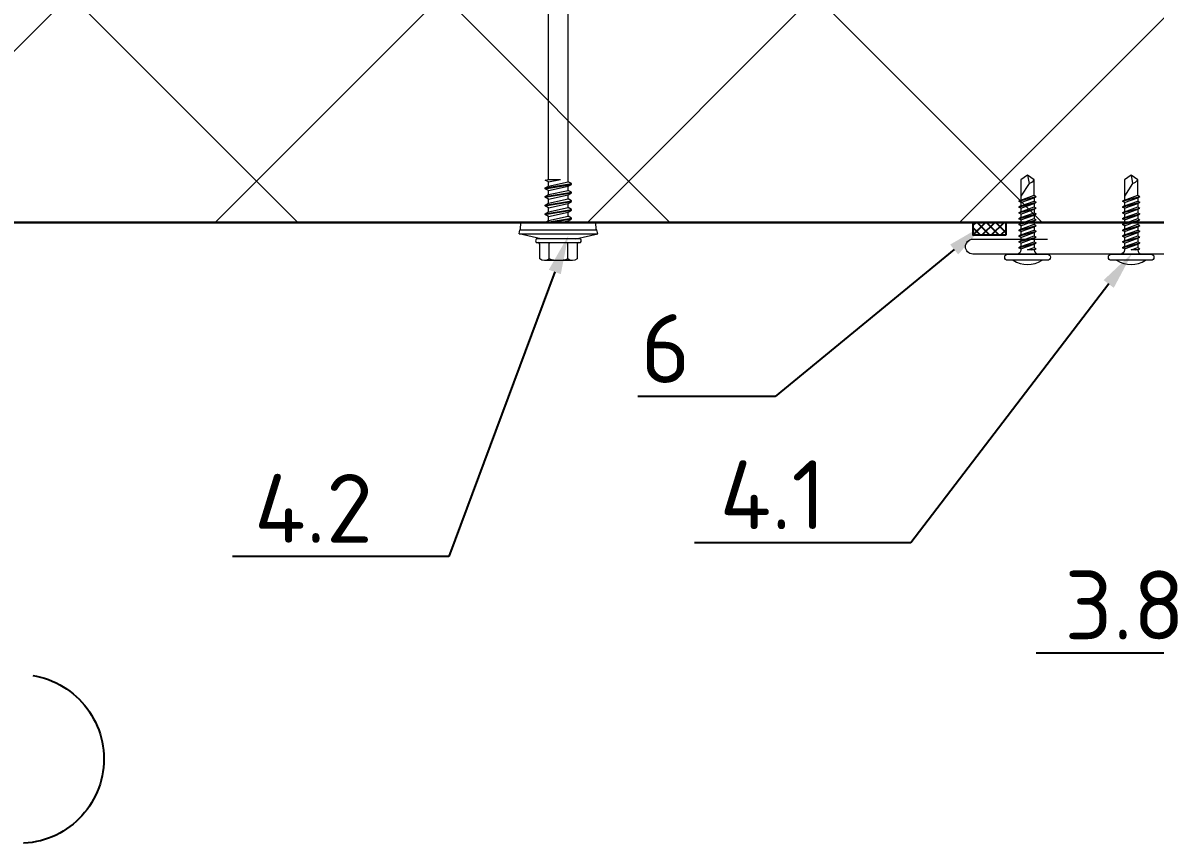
# Model space of a CAD drawing. Header units: millimetres. Extents: x -3689 to 2883575, y -702957 to -604547.
# Drawn here: x 2870290.6 to 2870570.8, y -662621.2 to -662418.4 of the extents above; entities that cross this region are included whole.
import ezdxf
from ezdxf import colors
from ezdxf.entities.mleader import LeaderData, LeaderLine
from ezdxf.math import Vec2, Vec3

# ---------------------------------------------------------------- set-up
doc = ezdxf.new("R2010")
doc.units = ezdxf.units.MM
doc.linetypes.add('CENTER', pattern=[50.800000000000004, 31.75, -6.35, 6.35, -6.35])
for name, color, linetype, lineweight in [('-Крепеж-', 7, 'Continuous', 20), ('Размеры', 82, 'Continuous', 9), ('Сэндвич-панель', 30, 'Continuous', 13), ('Уплотнительная лента', 6, 'Continuous', 25)]:
    doc.layers.add(name, color=color, linetype=linetype, lineweight=lineweight)
doc.layers.add('A-FLOR-IDEN', color=14, linetype='Continuous')
doc.layers.add('S-GRID', color=133, linetype='CENTER')
doc.styles.add('ЕСКД', font='isocpeur.ttf')

# ---------------------------------------------------------------- blocks, each defined once
blk = doc.blocks.new('*U703')
at = {"layer": 'Сэндвич-панель', "ltscale": 5, "true_color": 0x2776bb}
h = blk.add_hatch(dxfattribs=at)
h.set_pattern_fill('ANSI37', color=152, scale=20)
h.set_pattern_definition([(45, (575.6751378866816, 80), (-44.90128060534577, 44.90128060534577), []), (135, (575.6751378866816, 80), (-44.90128060534577, -44.90128060534576), [])])
h.paths.add_polyline_path([(0, 0), (6.123233995736766e-15, 100), (675.6751378866816, 100), (675.6751378866816, 0)])
at = {"layer": 'Сэндвич-панель', "color": 152, "lineweight": 30, "ltscale": 5, "true_color": 0x2776bb}
blk.add_lwpolyline([(0, 0), (6.123233995736766e-15, 100), (675.6751378866816, 100), (675.6751378866816, 0)], close=True, dxfattribs=at)
blk = doc.blocks.new('Уплотнитель 3х8')
at = {"ltscale": 5}
h = blk.add_hatch(dxfattribs=at)
h.set_pattern_fill('ANSI37', color=256, scale=0.5)
h.set_pattern_definition([(45, (0, 0), (-1.122532015133644, 1.122532015133644), []), (135, (0, 0), (-1.122532015133644, -1.122532015133644), [])])
h.paths.add_polyline_path([(-3, 4), (0, 4), (0, -4), (-3, -4)])
blk.add_lwpolyline([(-3, 4), (0, 4), (0, -4), (-3, -4)], close=True, dxfattribs=at)
blk = doc.blocks.new('*U641')
at = {"color": 0, "linetype": 'ByBlock', "lineweight": -2}
for p, q in [((-1.599999999973079, -1.000000000007276), (-2.099999999973079, -1.288675134612276)), ((-1.059018956748332, -0.9999999999963618), (-2.099999999976717, -1.288675134605)), ((-1.599999999973079, -1.577350269199087), (-2.099999999973079, -1.288675134605)), ((2.100000000016734, -1.523970384954737), (-2.099999999976717, -2.688675134599179)), ((-1.599999999973079, -2.400000000001455), (-2.099999999973079, -2.688675134606455)), ((-1.599999999973079, -2.977350269193266), (-2.099999999973079, -2.688675134599179)), ((-0.013743172206887, -1), (-1.599999999973079, -1.577350269199087)), ((-1.599999999954889, -0.9999999999963617), (-0.01374317219597306, -0.999999999996362)), ((1.60000000002401, -1.235295250346099), (-1.599999999973079, -2.399999999997817)), ((1.600000000027648, -1.812645519545186), (-1.599999999973079, -2.977350269193266)), ((1.60000000002401, -2.635295250340278), (-1.59999999997308, -3.799999999991996)), ((1.60000000002401, -1.235295250353375), (2.10000000002401, -1.523970384958375)), ((1.60000000002401, -1.812645519545186), (2.10000000002401, -1.523970384951099)), ((1.60000000002401, -2.635295250347554), (2.10000000002401, -2.923970384952554)), ((2.100000000016734, -2.923970384948916), (-2.099999999976718, -4.088675134593359)), ((-1.59999999997308, -3.799999999995634), (-2.09999999997308, -4.088675134600635)), ((-1.59999999997308, -4.377350269187446), (-2.09999999997308, -4.088675134593359)), ((2.100000000016734, -4.323970384950371), (-2.099999999976718, -5.488675134594814)), ((-1.59999999997308, -5.19999999999709), (-2.09999999997308, -5.48867513460209)), ((1.600000000027648, -3.212645519539365), (-1.59999999997308, -4.377350269187446)), ((1.60000000002401, -4.035295250341733), (-1.59999999997308, -5.199999999993452)), ((1.600000000027648, -4.61264551954082), (-1.59999999997308, -5.777350269188901)), ((1.599999999994906, -5.43529525035774), (-1.600000000002184, -6.600000000009459)), ((1.60000000002401, -3.212645519539365), (2.10000000002401, -2.923970384945279)), ((1.60000000002401, -4.035295250349009), (2.10000000002401, -4.323970384954009)), ((1.60000000002401, -4.61264551954082), (2.10000000002401, -4.323970384946733)), ((1.599999999994906, -5.435295250365016), (2.099999999994906, -5.723970384970016)), ((-1.59999999997308, -5.777350269188901), (-2.09999999997308, -5.488675134594814)), ((2.09999999998763, -5.723970384966378), (-2.100000000005822, -6.888675134610821)), ((-1.600000000002184, -6.600000000013097), (-2.100000000002184, -6.888675134618097)), ((-1.600000000002184, -7.177350269204908), (-2.100000000002184, -6.888675134610821)), ((2.09999999998763, -7.123970384967834), (-2.100000000005822, -8.288675134612276)), ((-1.600000000002184, -8.000000000014552), (-2.100000000002184, -8.288675134619552)), ((1.599999999998544, -6.012645519556827), (-1.600000000002184, -7.177350269204908)), ((1.599999999994905, -6.835295250359195), (-1.600000000002184, -8.000000000010914)), ((1.599999999998543, -7.412645519558282), (-1.600000000002184, -8.577350269206363)), ((1.599999999994906, -6.012645519556827), (2.099999999994906, -5.72397038496274)), ((1.599999999994905, -6.835295250366471), (2.099999999994905, -7.123970384971472)), ((1.599999999994905, -7.412645519558282), (2.099999999994905, -7.123970384964196)), ((-1.600000000002184, -8.577350269206363), (-2.100000000002184, -8.288675134612276)), ((2.099999999987629, -8.523970384969289), (-2.100000000005823, -9.688675134613732)), ((-1.600000000002185, -9.400000000016007), (-2.100000000002185, -9.688675134621008)), ((-1.600000000002185, -9.977350269207818), (-2.100000000002185, -9.688675134613732)), ((2.099999999987629, -9.923970384970744), (-2.100000000005823, -11.08867513461519)), ((-1.600000000002185, -10.80000000001746), (-2.100000000002185, -11.08867513462246)), ((1.599999999994905, -8.23529525036065), (-1.600000000002185, -9.40000000001237)), ((1.599999999998543, -8.812645519559737), (-1.600000000002185, -9.977350269207818)), ((1.599999999994905, -9.635295250362105), (-1.600000000002185, -10.80000000001382)), ((1.599999999998543, -10.21264551956119), (-1.600000000002185, -11.37735026920927)), ((1.599999999994905, -8.235295250367926), (2.099999999994905, -8.523970384972927)), ((1.599999999994905, -8.812645519559737), (2.099999999994905, -8.52397038496565)), ((1.599999999994905, -9.635295250369381), (2.099999999994905, -9.923970384974382)), ((1.599999999994905, -10.21264551956119), (2.099999999994905, -9.923970384967106)), ((-1.600000000002185, -11.37735026920927), (-2.100000000002185, -11.08867513461519)), ((2.099999999998543, -11.32397038496856), (-2.099999999994909, -12.488675134613)), ((-1.599999999991271, -12.20000000001528), (-2.099999999991271, -12.48867513462028)), ((-1.599999999991271, -12.77735026920709), (-2.099999999991271, -12.488675134613)), ((2.099999999987629, -12.72397038497729), (-2.100000000005823, -13.88867513462174)), ((-1.600000000002185, -13.60000000002401), (-2.100000000002185, -13.88867513462901)), ((1.600000000005819, -11.03529525035992), (-1.599999999991271, -12.20000000001164)), ((1.600000000009457, -11.61264551955901), (-1.599999999991271, -12.77735026920709)), ((1.599999999994905, -12.43529525036865), (-1.600000000002185, -13.60000000002037)), ((1.599999999998542, -13.01264551956774), (-1.600000000002185, -14.17735026921582)), ((1.600000000005819, -11.0352952503672), (2.100000000005819, -11.3239703849722)), ((1.600000000005819, -11.61264551955901), (2.100000000005819, -11.32397038496492)), ((1.599999999994905, -12.43529525037593), (2.099999999994905, -12.72397038498093)), ((1.599999999994904, -13.01264551956774), (2.099999999994905, -12.72397038497365)), ((-1.600000000002185, -14.17735026921582), (-2.100000000002185, -13.88867513462174)), ((-0.351670386055051, -17.00557813298656), (1.599999999998542, -13.99999999996362)), ((7.272467370805861e-12, -18.9999999999709), (-0.351670386055051, -17.00557813298656))]:
    blk.add_line(p, q, dxfattribs=at)
blk.add_lwpolyline([(4.749999999996362, 1.500000000003637, -0.9999999999999999), (4.749999999996362, 3.637106246247321e-12), (-4.750000000003638, 8.725608443924891e-16, -0.9999999999999999), (-4.750000000003638, 1.500000000003639)], format="xyb", close=True, dxfattribs=at)
blk.add_lwpolyline([(1.600000000002183, -1.235295250353375), (1.600000000005821, -0.9999999999963624, -0.4142135623688329), (2.600000000005821, 3.637501194840044e-12)], format="xyb", dxfattribs=at)
for points in [[(-1.600000000009459, -2.400000000019645), (-1.600000000009459, -1.577350269213639)], [(1.60000000000582, -2.63529525035483), (1.600000000005821, -1.8126455195561)], [(-1.600000000009459, -3.800000000013824), (-1.600000000009459, -2.977350269207818)], [(-1.60000000000946, -5.200000000008004), (-1.60000000000946, -4.377350269201997)], [(1.600000000002182, -4.035295250349009), (1.600000000002182, -3.212645519550279)], [(1.600000000002182, -5.435295250354102), (1.600000000002182, -4.612645519551734)], [(-1.60000000000946, -6.600000000013097), (-1.60000000000946, -5.777350269203453)], [(-1.60000000000946, -8.000000000014552), (-1.60000000000946, -7.177350269208546)], [(1.600000000002181, -6.835295250355557), (1.600000000002182, -6.012645519556827)], [(1.600000000002181, -8.235295250357012), (1.600000000002181, -7.412645519558282)], [(-1.600000000009461, -9.400000000016007), (-1.60000000000946, -8.577350269210001)], [(-1.600000000009461, -10.80000000001746), (-1.600000000009461, -9.977350269211456)], [(1.600000000002181, -9.635295250358467), (1.600000000002181, -8.812645519559737)], [(1.600000000013095, -11.03529525035628), (1.600000000013095, -10.21264551955755)], [(-1.599999999998547, -12.20000000001528), (-1.599999999998547, -11.37735026920927)], [(-1.600000000009461, -13.60000000002401), (-1.600000000009461, -12.777350269218)], [(-1.600000000002185, -14.17735026921582), (-1.599999999998548, -17.87966793885062), (-7.279447857560992e-12, -18.99999999998181), (1.599999999998541, -17.8796679388397), (1.59999999998399, -13.01264551957502)], [(1.600000000002181, -12.43529525036502), (1.600000000002181, -11.61264551956629)]]:
    blk.add_lwpolyline(points, dxfattribs=at)
for centre, radius, start, end in [((-3.638736557298684e-12, -4.124999999992724), 6.624999999996911, 58.10920819813854, 121.8907918018614), ((-2.600000000002183, -0.9999999999999996), 0.9999999999890861, 2.084140759670701e-10, 89.9999999995831), ((0.8651910481785271, -20.07188099263658), 3.298933915255489, 111.6456391962607, 138.3543608042461)]:
    blk.add_arc(centre, radius, start, end, dxfattribs=at)
blk = doc.blocks.new('5.5х140')
at = {"layer": '-Крепеж-', "color": 0, "linetype": 'ByBlock', "lineweight": -2}
for p, q in [((-3.975486000010278, 4.231651999929454), (-2.764797999989241, 9.499999999941792)), ((-2.764797999989241, -9.500000000058208), (-2.764797999989241, 9.499999999941792)), ((-2.764797999989241, 9.499999999941792), (-1.798872999992454, 9.278026469284669)), ((-1.798872589366511, -9.278027997992467), (-1.798872589366511, 9.278027997876052)), ((-1.687914000009187, 9.125306648435071), (0, 9.03684664843604)), ((0, 9.03684664843604), (0, -9.036846648494247)), ((-9.225486000010278, 3.377498999936506), (-9.225486000010278, -3.377499000052921)), ((0, -2.119821216037963), (0.8671251273481175, 3.149999999965075)), ((0.002306945534655824, -3.150000000081491), (1.038943309162278, 3.149999999965075)), ((0.4041954000713304, 2.348181818146259), (0.8671251273481175, 3.149999999965075)), ((0.8671251273481175, 3.149999999965075), (1.038943309162278, 3.149999999965075)), ((1.038943309162278, 3.149999999965075), (1.501873036439065, 2.348181818146259)), ((1.903761490975739, -3.150000000081491), (2.940397854632465, 3.149999999965075)), ((2.075579672819003, -3.150000000081491), (3.112216036446625, 3.149999999965075)), ((2.477468127355678, 2.348181818146259), (2.940397854632465, 3.149999999965075)), ((2.940397854632465, 3.149999999965075), (3.112216036446625, 3.149999999965075)), ((3.112216036446625, 3.149999999965075), (3.575145763723413, 2.348181818146259)), ((3.977034218260087, -3.150000000081491), (5.013670581887709, 3.149999999965075)), ((4.148852400074247, -3.150000000081491), (5.185488763701869, 3.149999999965075)), ((4.550740854610922, 2.348181818146259), (5.013670581887709, 3.149999999965075)), ((5.013670581887709, 3.149999999965075), (5.185488763701869, 3.149999999965075)), ((5.185488763701869, 3.149999999965075), (5.648418490978656, 2.348181818146259)), ((6.050306945544435, -3.150000000081491), (7.086943309172057, 3.149999999965075)), ((6.222125127358595, -3.150000000081491), (7.258761490986217, 3.149999999965075)), ((6.624013581895269, 2.348181818146259), (7.086943309172057, 3.149999999965075)), ((7.086943309172057, 3.149999999965075), (7.258761490986217, 3.149999999965075)), ((7.258761490986217, 3.149999999965075), (7.721691218263004, 2.348181818146259)), ((8.123579672799679, -3.150000000081491), (9.1602160364273, 3.149999999965075)), ((8.295397854613839, -3.150000000081491), (9.33203421824146, 3.149999999965075)), ((8.697286309150513, 2.348181818146259), (9.1602160364273, 3.149999999965075)), ((9.1602160364273, 3.149999999965075), (9.33203421824146, 3.149999999965075)), ((9.33203421824146, 3.149999999965075), (9.794963945518248, 2.348181818146259)), ((84.11750000005122, -2.750000000058208), (85.02250000005006, 2.749999999941792)), ((84.2675000000745, -2.750000000058208), (85.17250000007334, 2.749999999941792)), ((84.61835500007146, 2.049999999930151), (85.02250000005006, 2.749999999941792)), ((85.02250000005006, 2.749999999941792), (85.17250000007334, 2.749999999941792)), ((85.17250000007334, 2.749999999941792), (85.57664500005194, 2.049999999930151)), ((85.9275000000489, -2.750000000058208), (86.83250000004773, 2.749999999941792)), ((86.07750000007218, -2.750000000058208), (86.98250000007101, 2.749999999941792)), ((86.42835500006913, 2.049999999930151), (86.83250000004773, 2.749999999941792)), ((86.83250000004773, 2.749999999941792), (86.98250000007101, 2.749999999941792)), ((86.98250000007101, 2.749999999941792), (87.38664500004961, 2.049999999930151)), ((87.73750000004657, -2.750000000058208), (88.6425000000454, 2.749999999941792)), ((87.88750000006985, -2.750000000058208), (88.79250000006869, 2.749999999941792)), ((88.2383550000668, 2.049999999930151), (88.6425000000454, 2.749999999941792)), ((88.6425000000454, 2.749999999941792), (88.79250000006869, 2.749999999941792)), ((88.79250000006869, 2.749999999941792), (89.19664500004728, 2.049999999930151)), ((89.54750000004424, -2.750000000058208), (90.45250000004307, 2.749999999941792)), ((89.69750000006752, -2.750000000058208), (90.60250000006636, 2.749999999941792)), ((90.04835500006448, 2.049999999930151), (90.45250000004307, 2.749999999941792)), ((90.45250000004307, 2.749999999941792), (90.60250000006636, 2.749999999941792)), ((90.60250000006636, 2.749999999941792), (91.00664500004495, 2.049999999930151)), ((91.35750000004191, -2.750000000058208), (92.26250000004075, 2.749999999941792)), ((91.50750000006519, -2.750000000058208), (92.41250000006403, 2.749999999941792)), ((91.85835500006215, 2.049999999930151), (92.26250000004075, 2.749999999941792)), ((92.26250000004075, 2.749999999941792), (92.41250000006403, 2.749999999941792)), ((92.41250000006403, 2.749999999941792), (92.81664500004263, 2.049999999930151)), ((93.16750000003958, -2.750000000058208), (94.07250000003842, 2.749999999941792)), ((93.31750000006286, -2.750000000058208), (94.2225000000617, 2.749999999941792)), ((93.66835500005982, 2.049999999930151), (94.07250000003842, 2.749999999941792)), ((94.07250000003842, 2.749999999941792), (94.2225000000617, 2.749999999941792)), ((94.2225000000617, 2.749999999941792), (94.6266450000403, 2.049999999930151)), ((94.97750000003725, -2.750000000058208), (95.88250000003609, 2.749999999941792)), ((95.12750000006054, -2.750000000058208), (96.03250000005937, 2.749999999941792)), ((95.47835500005749, 2.049999999930151), (95.88250000003609, 2.749999999941792)), ((95.88250000003609, 2.749999999941792), (96.03250000005937, 2.749999999941792)), ((96.03250000005937, 2.749999999941792), (96.43664500003797, 2.049999999930151)), ((96.78750000003492, -2.750000000058208), (97.69250000003376, 2.749999999941792)), ((96.93750000005821, -2.750000000058208), (97.84250000005704, 2.749999999941792)), ((97.28835500005516, 2.049999999930151), (97.69250000003376, 2.749999999941792)), ((97.69250000003376, 2.749999999941792), (97.84250000005704, 2.749999999941792)), ((97.84250000005704, 2.749999999941792), (98.24664500003564, 2.049999999930151)), ((98.5975000000326, -2.750000000058208), (99.50250000003143, 2.749999999941792)), ((98.74750000005588, -2.750000000058208), (99.65250000005472, 2.749999999941792)), ((99.09835500005283, 2.049999999930151), (99.50250000003143, 2.749999999941792)), ((99.50250000003143, 2.749999999941792), (99.65250000005472, 2.749999999941792)), ((99.65250000005472, 2.749999999941792), (100.0566450000333, 2.049999999930151)), ((100.4075000000303, -2.750000000058208), (101.3125000000291, 2.749999999941792)), ((100.5575000000536, -2.750000000058208), (101.4625000000524, 2.749999999941792)), ((100.9083550000505, 2.049999999930151), (101.3125000000291, 2.749999999941792)), ((101.3125000000291, 2.749999999941792), (101.4625000000524, 2.749999999941792)), ((101.4625000000524, 2.749999999941792), (101.866645000031, 2.049999999930151)), ((102.2175000000279, -2.750000000058208), (103.1225000000268, 2.749999999941792)), ((102.3675000000512, -2.750000000058208), (103.2725000000501, 2.749999999941792)), ((102.7183550000482, 2.049999999930151), (103.1225000000268, 2.749999999941792)), ((103.1225000000268, 2.749999999941792), (103.2725000000501, 2.749999999941792)), ((103.2725000000501, 2.749999999941792), (103.6766450000287, 2.049999999930151)), ((104.0275000000256, -2.750000000058208), (104.9325000000244, 2.749999999941792)), ((104.1775000000489, -2.750000000058208), (105.0825000000477, 2.749999999941792)), ((104.5283550000458, 2.049999999930151), (104.9325000000244, 2.749999999941792)), ((104.9325000000244, 2.749999999941792), (105.0825000000477, 2.749999999941792)), ((105.0825000000477, 2.749999999941792), (105.4866450000263, 2.049999999930151)), ((105.8375000000233, -2.750000000058208), (106.7425000000221, 2.749999999941792)), ((105.9875000000466, -2.750000000058208), (106.8925000000454, 2.749999999941792)), ((106.3383550000435, 2.049999999930151), (106.7425000000221, 2.749999999941792)), ((106.7425000000221, 2.749999999941792), (106.8925000000454, 2.749999999941792)), ((106.8925000000454, 2.749999999941792), (107.296645000024, 2.049999999930151)), ((107.647500000021, -2.750000000058208), (108.5525000000198, 2.749999999941792)), ((107.7975000000442, -2.750000000058208), (108.7025000000431, 2.749999999941792)), ((108.1483550000412, 2.049999999930151), (108.5525000000198, 2.749999999941792)), ((108.5525000000198, 2.749999999941792), (108.7025000000431, 2.749999999941792)), ((108.7025000000431, 2.749999999941792), (109.1066450000217, 2.049999999930151)), ((109.4575000000186, -2.750000000058208), (110.3625000000175, 2.749999999941792)), ((109.6075000000419, -2.750000000058208), (110.5125000000407, 2.749999999941792)), ((109.9583550000389, 2.049999999930151), (110.3625000000175, 2.749999999941792)), ((110.3625000000175, 2.749999999941792), (110.5125000000407, 2.749999999941792)), ((110.5125000000407, 2.749999999941792), (110.9166450000193, 2.049999999930151)), ((111.2675000000163, -2.750000000058208), (112.1725000000151, 2.749999999941792)), ((111.4175000000396, -2.750000000058208), (112.3225000000384, 2.749999999941792)), ((111.7683550000365, 2.049999999930151), (112.1725000000151, 2.749999999941792)), ((112.1725000000151, 2.749999999941792), (112.3225000000384, 2.749999999941792)), ((112.3225000000384, 2.749999999941792), (112.726645000017, 2.049999999930151)), ((113.077500000014, -2.750000000058208), (113.9825000000128, 2.749999999941792)), ((113.2275000000373, -2.750000000058208), (114.1325000000361, 2.749999999941792)), ((113.5783550000342, 2.049999999930151), (113.9825000000128, 2.749999999941792)), ((113.9825000000128, 2.749999999941792), (114.1325000000361, 2.749999999941792)), ((114.1325000000361, 2.749999999941792), (114.5366450000147, 2.049999999930151)), ((114.8875000000116, -2.750000000058208), (115.7925000000105, 2.749999999941792)), ((115.0375000000349, -2.750000000058208), (115.9425000000338, 2.749999999941792)), ((115.3883550000319, 2.049999999930151), (115.7925000000105, 2.749999999941792)), ((115.7925000000105, 2.749999999941792), (115.9425000000338, 2.749999999941792)), ((115.9425000000338, 2.749999999941792), (116.3466450000124, 2.049999999930151)), ((116.6975000000093, -2.750000000058208), (117.6025000000081, 2.749999999941792)), ((116.8475000000326, -2.750000000058208), (117.7525000000314, 2.749999999941792)), ((117.1983550000296, 2.049999999930151), (117.6025000000081, 2.749999999941792)), ((117.6025000000081, 2.749999999941792), (117.7525000000314, 2.749999999941792)), ((117.7525000000314, 2.749999999941792), (118.15664500001, 2.049999999930151)), ((118.507500000007, -2.750000000058208), (119.4125000000058, 2.749999999941792)), ((118.6575000000303, -2.750000000058208), (119.5625000000291, 2.749999999941792)), ((119.0083550000272, 2.049999999930151), (119.4125000000058, 2.749999999941792)), ((119.4125000000058, 2.749999999941792), (119.5625000000291, 2.749999999941792)), ((119.5625000000291, 2.749999999941792), (119.9666450000077, 2.049999999930151)), ((120.3175000000047, -2.750000000058208), (121.2225000000035, 2.749999999941792)), ((120.4675000000279, -2.750000000058208), (121.3725000000268, 2.749999999941792)), ((120.8183550000249, 2.049999999930151), (121.2225000000035, 2.749999999941792)), ((121.2225000000035, 2.749999999941792), (121.3725000000268, 2.749999999941792)), ((121.3725000000268, 2.749999999941792), (121.7766450000054, 2.049999999930151)), ((122.1275000000023, -2.750000000058208), (123.0325000000012, 2.749999999941792)), ((122.2775000000256, -2.750000000058208), (123.1825000000244, 2.749999999941792)), ((122.6283550000226, 2.049999999930151), (123.0325000000012, 2.749999999941792)), ((123.0325000000012, 2.749999999941792), (123.1825000000244, 2.749999999941792)), ((123.1825000000244, 2.749999999941792), (123.586645000003, 2.049999999930151)), ((123.9375, -2.750000000058208), (124.8424999999988, 2.749999999941792)), ((124.0875000000233, -2.750000000058208), (124.9925000000221, 2.749999999941792)), ((124.4383550000202, 2.049999999930151), (124.8424999999988, 2.749999999941792)), ((124.8424999999988, 2.749999999941792), (124.9925000000221, 2.749999999941792)), ((124.9925000000221, 2.749999999941792), (125.3658510000096, 2.103336999949533)), ((-8.825485999986995, 2.251665999938268), (-5.075485999986995, 2.251665999938268)), ((0, 0.5170203371089883), (0.4041954000713304, 2.348181818146259)), ((0, 2.348181818146259), (0.4041954000713304, 2.348181818146259)), ((0.465236672811443, -2.348181818262674), (1.501873036439065, 2.348181818146259)), ((1.440831763728056, -2.348181818262674), (2.477468127355678, 2.348181818146259)), ((1.501873036439065, 2.348181818146259), (2.477468127355678, 2.348181818146259)), ((2.538509400066687, -2.348181818262674), (3.575145763723413, 2.348181818146259)), ((3.5141044909833, -2.348181818262674), (4.550740854610922, 2.348181818146259)), ((3.575145763723413, 2.348181818146259), (4.550740854640026, 2.348181818146259)), ((4.611782127351034, -2.348181818262674), (5.648418490978656, 2.348181818146259)), ((5.587377218267648, -2.348181818262674), (6.624013581895269, 2.348181818146259)), ((5.648418490978656, 2.348181818146259), (6.624013581895269, 2.348181818146259)), ((6.685054854606278, -2.348181818262674), (7.721691218263004, 2.348181818146259)), ((7.660649945522891, -2.348181818262674), (8.697286309150513, 2.348181818146259)), ((7.721691218263004, 2.348181818146259), (8.697286309179617, 2.348181818146259)), ((8.758327581890626, -2.348181818262674), (9.794963945518248, 2.348181818146259)), ((9.733922672807239, -2.348181818262674), (10.36867058189819, 0.5274716925341636)), ((9.794963945518248, 2.348181818146259), (83.50552530470304, 2.348181818146259)), ((83.71335500007262, -2.050000000046566), (84.61835500007146, 2.049999999930151)), ((84.6716450000531, -2.050000000046566), (85.57664500005194, 2.049999999930151)), ((85.5233550000703, -2.050000000046566), (86.42835500006913, 2.049999999930151)), ((85.57664500005194, 2.049999999930151), (86.42835500006913, 2.049999999930151)), ((86.48164500005078, -2.050000000046566), (87.38664500004961, 2.049999999930151)), ((87.33335500006797, -2.050000000046566), (88.2383550000668, 2.049999999930151)), ((87.38664500004961, 2.049999999930151), (88.2383550000668, 2.049999999930151)), ((88.29164500004845, -2.050000000046566), (89.19664500004728, 2.049999999930151)), ((89.14335500006564, -2.050000000046566), (90.04835500006448, 2.049999999930151)), ((89.19664500004728, 2.049999999930151), (90.04835500006448, 2.049999999930151)), ((90.10164500004612, -2.050000000046566), (91.00664500004495, 2.049999999930151)), ((90.95335500006331, -2.050000000046566), (91.85835500006215, 2.049999999930151)), ((91.00664500004495, 2.049999999930151), (91.85835500006215, 2.049999999930151)), ((91.91164500004379, -2.050000000046566), (92.81664500004263, 2.049999999930151)), ((92.76335500006098, -2.050000000046566), (93.66835500005982, 2.049999999930151)), ((92.81664500004263, 2.049999999930151), (93.66835500005982, 2.049999999930151)), ((93.72164500004146, -2.050000000046566), (94.6266450000403, 2.049999999930151)), ((94.57335500005865, -2.050000000046566), (95.47835500005749, 2.049999999930151)), ((94.6266450000403, 2.049999999930151), (95.47835500005749, 2.049999999930151)), ((95.53164500003913, -2.050000000046566), (96.43664500003797, 2.049999999930151)), ((96.38335500005633, -2.050000000046566), (97.28835500005516, 2.049999999930151)), ((96.43664500003797, 2.049999999930151), (97.28835500005516, 2.049999999930151)), ((97.3416450000368, -2.050000000046566), (98.24664500003564, 2.049999999930151)), ((98.193355000054, -2.050000000046566), (99.09835500005283, 2.049999999930151)), ((98.24664500003564, 2.049999999930151), (99.09835500005283, 2.049999999930151)), ((99.15164500003448, -2.050000000046566), (100.0566450000333, 2.049999999930151)), ((100.0033550000517, -2.050000000046566), (100.9083550000505, 2.049999999930151)), ((100.0566450000333, 2.049999999930151), (100.9083550000505, 2.049999999930151)), ((100.9616450000321, -2.050000000046566), (101.866645000031, 2.049999999930151)), ((101.8133550000493, -2.050000000046566), (102.7183550000482, 2.049999999930151)), ((101.866645000031, 2.049999999930151), (102.7183550000482, 2.049999999930151)), ((102.7716450000298, -2.050000000046566), (103.6766450000287, 2.049999999930151)), ((103.623355000047, -2.050000000046566), (104.5283550000458, 2.049999999930151)), ((103.6766450000287, 2.049999999930151), (104.5283550000458, 2.049999999930151)), ((104.5816450000275, -2.050000000046566), (105.4866450000263, 2.049999999930151)), ((105.4333550000447, -2.050000000046566), (106.3383550000435, 2.049999999930151)), ((105.4866450000263, 2.049999999930151), (106.3383550000435, 2.049999999930151)), ((106.3916450000252, -2.050000000046566), (107.296645000024, 2.049999999930151)), ((107.2433550000424, -2.050000000046566), (108.1483550000412, 2.049999999930151)), ((107.296645000024, 2.049999999930151), (108.1483550000412, 2.049999999930151)), ((108.2016450000228, -2.050000000046566), (109.1066450000217, 2.049999999930151)), ((109.05335500004, -2.050000000046566), (109.9583550000389, 2.049999999930151)), ((109.1066450000217, 2.049999999930151), (109.9583550000389, 2.049999999930151)), ((110.0116450000205, -2.050000000046566), (110.9166450000193, 2.049999999930151)), ((110.8633550000377, -2.050000000046566), (111.7683550000365, 2.049999999930151)), ((110.9166450000193, 2.049999999930151), (111.7683550000365, 2.049999999930151)), ((111.8216450000182, -2.050000000046566), (112.726645000017, 2.049999999930151)), ((112.6733550000354, -2.050000000046566), (113.5783550000342, 2.049999999930151)), ((112.726645000017, 2.049999999930151), (113.5783550000342, 2.049999999930151)), ((113.6316450000159, -2.050000000046566), (114.5366450000147, 2.049999999930151)), ((114.483355000033, -2.050000000046566), (115.3883550000319, 2.049999999930151)), ((114.5366450000147, 2.049999999930151), (115.3883550000319, 2.049999999930151)), ((115.4416450000135, -2.050000000046566), (116.3466450000124, 2.049999999930151)), ((116.2933550000307, -2.050000000046566), (117.1983550000296, 2.049999999930151)), ((116.3466450000124, 2.049999999930151), (117.1983550000296, 2.049999999930151)), ((117.2516450000112, -2.050000000046566), (118.15664500001, 2.049999999930151)), ((118.1033550000284, -2.050000000046566), (119.0083550000272, 2.049999999930151)), ((118.15664500001, 2.049999999930151), (119.0083550000272, 2.049999999930151)), ((119.0616450000089, -2.050000000046566), (119.9666450000077, 2.049999999930151)), ((119.9133550000261, -2.050000000046566), (120.8183550000249, 2.049999999930151)), ((119.9666450000077, 2.049999999930151), (120.8183550000249, 2.049999999930151)), ((120.8716450000065, -2.050000000046566), (121.7766450000054, 2.049999999930151)), ((121.7233550000237, -2.050000000046566), (122.6283550000226, 2.049999999930151)), ((121.7766450000054, 2.049999999930151), (122.6283550000226, 2.049999999930151)), ((122.6816450000042, -2.050000000046566), (123.586645000003, 2.049999999930151)), ((123.5333550000214, -2.050000000046566), (124.4383550000202, 2.049999999930151)), ((123.586645000003, 2.049999999930151), (124.4383550000202, 2.049999999930151)), ((124.4916450000019, -2.050000000046566), (125.3658510000096, 2.103336999949533)), ((125.3658510000096, 2.103336999949533), (125.8992120000185, 2.149999999965075)), ((125.8992120000185, 2.149999999965075), (138.9896370000206, 2.149999999965075)), ((137.3912070000079, -0.2660250000772066), (138.8000000000175, 0.5473409999394789)), ((138.1237540000002, -0.6832510000676848), (140, 0.3999999999650754)), ((138.8000000000175, 0.5473409999394789), (140, 0.3999999999650754)), ((138.9896370000206, 2.149999999965075), (140, 0.3999999999650754)), ((140, 0.3999999999650754), (140, -0.4000000000814907)), ((-8.825485999986995, -2.251666000054684), (-5.075485999986995, -2.251666000054684)), ((0.002306945534655824, -3.150000000081491), (0.465236672811443, -2.348181818262674)), ((0.465236672811443, -2.348181818262674), (1.440831763728056, -2.348181818262674)), ((1.440831763728056, -2.348181818262674), (1.903761490975739, -3.150000000081491)), ((2.075579672819003, -3.150000000081491), (2.538509400066687, -2.348181818262674)), ((2.538509400066687, -2.348181818262674), (3.5141044909833, -2.348181818262674)), ((3.5141044909833, -2.348181818262674), (3.977034218260087, -3.150000000081491)), ((4.148852400074247, -3.150000000081491), (4.611782127351034, -2.348181818262674)), ((4.611782127351034, -2.348181818262674), (5.587377218267648, -2.348181818262674)), ((5.587377218267648, -2.348181818262674), (6.050306945544435, -3.150000000081491)), ((6.222125127358595, -3.150000000081491), (6.685054854606278, -2.348181818262674)), ((6.685054854606278, -2.348181818262674), (7.660649945522891, -2.348181818262674)), ((7.660649945522891, -2.348181818262674), (8.123579672799679, -3.150000000081491)), ((8.295397854613839, -3.150000000081491), (8.758327581890626, -2.348181818262674)), ((8.758327581890626, -2.348181818262674), (9.733922672807239, -2.348181818262674)), ((9.733922672807239, -2.348181818262674), (10.19685240008403, -3.150000000081491)), ((10.19685240008403, -3.150000000081491), (10.36867058189819, -2.348181818262674)), ((10.36867058189819, -2.348181818262674), (82.6005253047042, -2.348181818262674)), ((83.71335500007262, -2.050000000046566), (84.11750000005122, -2.750000000058208)), ((84.2675000000745, -2.750000000058208), (84.6716450000531, -2.050000000046566)), ((84.6716450000531, -2.050000000046566), (85.5233550000703, -2.050000000046566)), ((85.5233550000703, -2.050000000046566), (85.9275000000489, -2.750000000058208)), ((86.07750000007218, -2.750000000058208), (86.48164500005078, -2.050000000046566)), ((86.48164500005078, -2.050000000046566), (87.33335500006797, -2.050000000046566)), ((87.33335500006797, -2.050000000046566), (87.73750000004657, -2.750000000058208)), ((87.88750000006985, -2.750000000058208), (88.29164500004845, -2.050000000046566)), ((88.29164500004845, -2.050000000046566), (89.14335500006564, -2.050000000046566)), ((89.14335500006564, -2.050000000046566), (89.54750000004424, -2.750000000058208)), ((89.69750000006752, -2.750000000058208), (90.10164500004612, -2.050000000046566)), ((90.10164500004612, -2.050000000046566), (90.95335500006331, -2.050000000046566)), ((90.95335500006331, -2.050000000046566), (91.35750000004191, -2.750000000058208)), ((91.50750000006519, -2.750000000058208), (91.91164500004379, -2.050000000046566)), ((91.91164500004379, -2.050000000046566), (92.76335500006098, -2.050000000046566)), ((92.76335500006098, -2.050000000046566), (93.16750000003958, -2.750000000058208)), ((93.31750000006286, -2.750000000058208), (93.72164500004146, -2.050000000046566)), ((93.72164500004146, -2.050000000046566), (94.57335500005865, -2.050000000046566)), ((94.57335500005865, -2.050000000046566), (94.97750000003725, -2.750000000058208)), ((95.12750000006054, -2.750000000058208), (95.53164500003913, -2.050000000046566)), ((95.53164500003913, -2.050000000046566), (96.38335500005633, -2.050000000046566)), ((96.38335500005633, -2.050000000046566), (96.78750000003492, -2.750000000058208)), ((96.93750000005821, -2.750000000058208), (97.3416450000368, -2.050000000046566)), ((97.3416450000368, -2.050000000046566), (98.193355000054, -2.050000000046566)), ((98.193355000054, -2.050000000046566), (98.5975000000326, -2.750000000058208)), ((98.74750000005588, -2.750000000058208), (99.15164500003448, -2.050000000046566)), ((99.15164500003448, -2.050000000046566), (100.0033550000517, -2.050000000046566)), ((100.0033550000517, -2.050000000046566), (100.4075000000303, -2.750000000058208)), ((100.5575000000536, -2.750000000058208), (100.9616450000321, -2.050000000046566)), ((100.9616450000321, -2.050000000046566), (101.8133550000493, -2.050000000046566)), ((101.8133550000493, -2.050000000046566), (102.2175000000279, -2.750000000058208)), ((102.3675000000512, -2.750000000058208), (102.7716450000298, -2.050000000046566)), ((102.7716450000298, -2.050000000046566), (103.623355000047, -2.050000000046566)), ((103.623355000047, -2.050000000046566), (104.0275000000256, -2.750000000058208)), ((104.1775000000489, -2.750000000058208), (104.5816450000275, -2.050000000046566)), ((104.5816450000275, -2.050000000046566), (105.4333550000447, -2.050000000046566)), ((105.4333550000447, -2.050000000046566), (105.8375000000233, -2.750000000058208)), ((105.9875000000466, -2.750000000058208), (106.3916450000252, -2.050000000046566)), ((106.3916450000252, -2.050000000046566), (107.2433550000424, -2.050000000046566)), ((107.2433550000424, -2.050000000046566), (107.647500000021, -2.750000000058208)), ((107.7975000000442, -2.750000000058208), (108.2016450000228, -2.050000000046566)), ((108.2016450000228, -2.050000000046566), (109.05335500004, -2.050000000046566)), ((109.05335500004, -2.050000000046566), (109.4575000000186, -2.750000000058208)), ((109.6075000000419, -2.750000000058208), (110.0116450000205, -2.050000000046566)), ((110.0116450000205, -2.050000000046566), (110.8633550000377, -2.050000000046566)), ((110.8633550000377, -2.050000000046566), (111.2675000000163, -2.750000000058208)), ((111.4175000000396, -2.750000000058208), (111.8216450000182, -2.050000000046566)), ((111.8216450000182, -2.050000000046566), (112.6733550000354, -2.050000000046566)), ((112.6733550000354, -2.050000000046566), (113.077500000014, -2.750000000058208)), ((113.2275000000373, -2.750000000058208), (113.6316450000159, -2.050000000046566)), ((113.6316450000159, -2.050000000046566), (114.483355000033, -2.050000000046566)), ((114.483355000033, -2.050000000046566), (114.8875000000116, -2.750000000058208)), ((115.0375000000349, -2.750000000058208), (115.4416450000135, -2.050000000046566)), ((115.4416450000135, -2.050000000046566), (116.2933550000307, -2.050000000046566)), ((116.2933550000307, -2.050000000046566), (116.6975000000093, -2.750000000058208)), ((116.8475000000326, -2.750000000058208), (117.2516450000112, -2.050000000046566)), ((117.2516450000112, -2.050000000046566), (118.1033550000284, -2.050000000046566)), ((118.1033550000284, -2.050000000046566), (118.507500000007, -2.750000000058208)), ((118.6575000000303, -2.750000000058208), (119.0616450000089, -2.050000000046566)), ((119.0616450000089, -2.050000000046566), (119.9133550000261, -2.050000000046566)), ((119.9133550000261, -2.050000000046566), (120.3175000000047, -2.750000000058208)), ((120.4675000000279, -2.750000000058208), (120.8716450000065, -2.050000000046566)), ((120.8716450000065, -2.050000000046566), (121.7233550000237, -2.050000000046566)), ((121.7233550000237, -2.050000000046566), (122.1275000000023, -2.750000000058208)), ((122.2775000000256, -2.750000000058208), (122.6816450000042, -2.050000000046566)), ((122.6816450000042, -2.050000000046566), (123.5333550000214, -2.050000000046566)), ((123.5333550000214, -2.050000000046566), (123.9375, -2.750000000058208)), ((124.0875000000233, -2.750000000058208), (124.4916450000019, -2.050000000046566)), ((124.4916450000019, -2.050000000046566), (125.6346500000218, -2.150000000081491)), ((125.6346500000218, -2.150000000081491), (138.9896370000206, -2.150000000081491)), ((125.75, -2.150000000081491), (137.4710510000004, -0.920816000085324)), ((127.5, -0.4000000000814907), (136.8912070000079, -0.4000000000814907)), ((138.9896370000206, -2.150000000081491), (140, -0.4000000000814907)), ((-3.975486000010278, -4.231652000045869), (-2.764797999989241, -9.500000000058208)), ((0, -3.150000000081491), (0.002306945534655824, -3.150000000081491)), ((1.903761490975739, -3.150000000081491), (2.075579672819003, -3.150000000081491)), ((3.977034218260087, -3.150000000081491), (4.148852400074247, -3.150000000081491)), ((6.050306945544435, -3.150000000081491), (6.222125127358595, -3.150000000081491)), ((8.123579672799679, -3.150000000081491), (8.295397854613839, -3.150000000081491)), ((84.11750000005122, -2.750000000058208), (84.2675000000745, -2.750000000058208)), ((85.9275000000489, -2.750000000058208), (86.07750000007218, -2.750000000058208)), ((87.73750000004657, -2.750000000058208), (87.88750000006985, -2.750000000058208)), ((89.54750000004424, -2.750000000058208), (89.69750000006752, -2.750000000058208)), ((91.35750000004191, -2.750000000058208), (91.50750000006519, -2.750000000058208)), ((93.16750000003958, -2.750000000058208), (93.31750000006286, -2.750000000058208)), ((94.97750000003725, -2.750000000058208), (95.12750000006054, -2.750000000058208)), ((96.78750000003492, -2.750000000058208), (96.93750000005821, -2.750000000058208)), ((98.5975000000326, -2.750000000058208), (98.74750000005588, -2.750000000058208)), ((100.4075000000303, -2.750000000058208), (100.5575000000536, -2.750000000058208)), ((102.2175000000279, -2.750000000058208), (102.3675000000512, -2.750000000058208)), ((104.0275000000256, -2.750000000058208), (104.1775000000489, -2.750000000058208)), ((105.8375000000233, -2.750000000058208), (105.9875000000466, -2.750000000058208)), ((107.647500000021, -2.750000000058208), (107.7975000000442, -2.750000000058208)), ((109.4575000000186, -2.750000000058208), (109.6075000000419, -2.750000000058208)), ((111.2675000000163, -2.750000000058208), (111.4175000000396, -2.750000000058208)), ((113.077500000014, -2.750000000058208), (113.2275000000373, -2.750000000058208)), ((114.8875000000116, -2.750000000058208), (115.0375000000349, -2.750000000058208)), ((116.6975000000093, -2.750000000058208), (116.8475000000326, -2.750000000058208)), ((118.507500000007, -2.750000000058208), (118.6575000000303, -2.750000000058208)), ((120.3175000000047, -2.750000000058208), (120.4675000000279, -2.750000000058208)), ((122.1275000000023, -2.750000000058208), (122.2775000000256, -2.750000000058208)), ((123.9375, -2.750000000058208), (124.0875000000233, -2.750000000058208)), ((-2.764797999989241, -9.500000000058208), (-1.798872999992454, -9.278026469401084)), ((-1.687914000009187, -9.125306648493279), (0, -9.036846648494247))]:
    blk.add_line(p, q, dxfattribs=at)
at = {"layer": '-Крепеж-', "transparency": 33554638}
for p, q in [((10.36867058189819, -2.348181818262674), (10.36867058189819, 0.5274716925341636)), ((84.61835500007146, 2.049999999930151), (83.50552530470304, 2.348181818146259)), ((83.71335500007262, -2.050000000046566), (82.6005253047042, -2.348181818262674))]:
    blk.add_line(p, q, dxfattribs=at)
at = {"layer": '-Крепеж-', "color": 0, "linetype": 'ByBlock', "lineweight": -2}
blk.add_lwpolyline([(-4.014616434462368, 5.360547380521894, -0.2331891498587463), (-3.975486000010278, 5.281206999963615), (-3.975486000010278, -5.28120700008003, -0.2331891498587462), (-4.01461643257062, -5.3605475689983, -0.3394080315140295), (-4.836355567415012, -5.3605475689983, -0.2331891498587463), (-4.875486000004457, -5.28120700008003), (-4.875486000004457, 5.281206999963615, -0.2331891498587463), (-4.836355565552367, 5.360547380521894, -0.3394080315140294)], format="xyb", close=True, dxfattribs=at)
blk.add_lwpolyline([(-4.875486000004457, 4.903331999958027, -0.414213562373095), (-5.275485999998637, 4.503331999934744), (-8.825485997658689, 4.503332027758006, 0.3552924745212251), (-8.825485997862415, 2.251666055643, 0.1776462371642253), (-8.825485997658689, -2.251665972231422, 0.3552924745212251), (-8.825485999986995, -4.503332000051159), (-5.275485999998637, -4.503332000051159, -0.414213562373095), (-4.875486000004457, -4.903332000074442)], format="xyb", dxfattribs=at)
for centre, radius, start, end in [((-1.681558000011137, 9.246593648393173), 0.121453, 165.0000000005286, 266.9999999995148), ((-5.075485999986995, 2.45166599994991), 0.2000000000000001, 270, 0), ((145.6670040000172, 0.5473409999394789), 6.867004000000001, 166.5035329987155, 180), ((-5.075485999986995, -2.451666000066325), 0.2000000000000001, 0, 90), ((127.5, -2.150000000081491), 1.75, 90, 180), ((136.8912070000079, 0.5999999999185093), 1, 270, 300.0000000000624), ((137.1237540000002, 1.048799999931362), 2, 280.0000000005472, 300.0000000000624), ((-1.681558000011137, -9.246593648509588), 0.121453, 93.00000000048514, 194.9999999994714)]:
    blk.add_arc(centre, radius, start, end, dxfattribs=at)

msp = doc.modelspace()

# ---------------------------------------------------------------- linework, layer by layer
at = {"layer": 'S-GRID'}
msp.add_circle((2870289.800552889, -662600.3597532411), 20.86386980832669, dxfattribs=at)
at = {"layer": 'Размеры'}
msp.add_lwpolyline([(2870691.891529925, -662480.5620111766), (2870691.891529925, -662480.5620111766, -0.9999999999999999), (2870691.891529925, -662480.5620111766), (2870732.894431661, -662480.5620111766), (2870720.368629934, -662502.3070835761), (2870592.234562009, -662502.3070835761), (2870576.876177311, -662475.5735971414), (2870525.622550141, -662475.5735971414, -0.9999999999999999), (2870525.622550141, -662471.8833359851), (2870544.073855922, -662471.8833359851)], format="xyb", dxfattribs=at)

# ---------------------------------------------------------------- block references
at = {"layer": 'Размеры', "yscale": 1.025072543404042, "zscale": 1.025072543404042}
for name, p, xscale, rotation in [('5.5х140', (2870423.097592347, -662467.7311573835), -1.025072543404042, 270), ('*U641', (2870539.142008081, -662475.5735971414), 1.025072543404042, 180), ('*U641', (2870564.768821666, -662475.5735971414), 1.025072543404042, 180)]:
    msp.add_blockref(name, p, dxfattribs=dict(at, xscale=xscale, rotation=rotation))
at = {"layer": 'Сэндвич-панель', "color": 30, "lineweight": 30, "ltscale": 100, "true_color": 0xf26722, "xscale": 1.025072543404042, "yscale": 1.025072543404042, "zscale": 1.025072543404042, "rotation": 180}
msp.add_blockref('*U703', (2870648.613551896, -662365.2239030431), dxfattribs=at)
at = {"layer": 'Уплотнительная лента', "ltscale": 5, "xscale": -1.025072543404042, "yscale": 1.025072543404042, "zscale": 1.025072543404042, "rotation": 270}
msp.add_blockref('Уплотнитель 3х8', (2870529.722840315, -662467.7311573856), dxfattribs=at)

# ---------------------------------------------------------------- leaders
at = {"layer": 'A-FLOR-IDEN'}
ml = msp.add_multileader_mtext('Standard', dxfattribs=at)
ml.set_content('6', color=256, style='ЕСКД')
ml.set_leader_properties()
ml.build(insert=Vec2(0, 0))
ml.multileader.update_dxf_attribs({"text_left_attachment_type": 6, "text_right_attachment_type": 6, "dogleg_length": 20.96987534605703, "arrow_head_size": 9.600000000000001})
ctx = ml.context
ctx.base_point, ctx.char_height, ctx.arrow_head_size, ctx.landing_gap_size, ctx.plane_origin = Vec3(2870447.270406876, -662510.8122675893), 17, 9.600000000000001, 0, Vec3(2870486.783018939, -662441.4991525647)
ctx.left_attachment, ctx.right_attachment, ctx.text_align_type = 6, 6, 2
notes = []
notes.append((ctx, [(0, (1, 1, 0), (2870476.740282222, -662510.8122675893), (-1, 0), 20.96987534605703, [(0, [(2870528.414611408, -662468.3464410157)], 0, [])])]))
ctx.mtext.insert, ctx.mtext.width, ctx.mtext.alignment, ctx.mtext.flow_direction = Vec3(2870455.770406876, -662490.4122675892), 77.51149692218215, 3, 5
ml = msp.add_multileader_mtext('Standard', dxfattribs=at)
ml.set_content('4.2', color=256, style='ЕСКД')
ml.set_leader_properties()
ml.build(insert=Vec2(0, 0))
ml.multileader.update_dxf_attribs({"text_left_attachment_type": 6, "text_right_attachment_type": 6, "dogleg_length": 20.96987534605703, "arrow_head_size": 9.600000000000001})
ctx = ml.context
ctx.base_point, ctx.char_height, ctx.arrow_head_size, ctx.landing_gap_size, ctx.plane_origin = Vec3(2870347.831609557, -662550.3317761259), 17, 9.600000000000001, 0, Vec3(2870431.441157915, -662686.9397349056)
ctx.left_attachment, ctx.right_attachment = 6, 6
notes.append((ctx, [(1, (1, 1, 0), (2870396.001484904, -662550.3317761259), (-1, 0), 20.96987534605703, [(0, [(2870425.564200876, -662470.9932839473)], 0, [])])]))
ctx.mtext.insert, ctx.mtext.width, ctx.mtext.flow_direction = Vec3(2870347.831609557, -662529.9317761259), 77.51149692218215, 5
ml = msp.add_multileader_mtext('Standard', dxfattribs=at)
ml.set_content('4.1', color=256, style='ЕСКД')
ml.set_leader_properties()
ml.build(insert=Vec2(0, 0))
ml.multileader.update_dxf_attribs({"text_left_attachment_type": 6, "text_right_attachment_type": 6, "dogleg_length": 20.96987534605703, "arrow_head_size": 9.600000000000001})
ctx = ml.context
ctx.base_point, ctx.char_height, ctx.arrow_head_size, ctx.landing_gap_size, ctx.plane_origin = Vec3(2870465.473132086, -662546.9651447823), 17, 9.600000000000001, 0, Vec3(2870548.881995137, -662445.4974100877)
ctx.left_attachment, ctx.right_attachment, ctx.text_align_type = 6, 6, 2
notes.append((ctx, [(0, (1, 1, 0), (2870510.243007432, -662546.9651447823), (-1, 0), 20.96987534605703, [(0, [(2870565.048998798, -662475.3396985293)], 0, [])])]))
ctx.mtext.insert, ctx.mtext.width, ctx.mtext.alignment, ctx.mtext.flow_direction = Vec3(2870489.273132086, -662526.5651447823), 77.51149692218215, 3, 5
ml = msp.add_multileader_mtext('Standard', dxfattribs=at)
ml.set_content('3.8', color=256, style='ЕСКД')
ml.set_leader_properties()
ml.build(insert=Vec2(0, 0))
ml.multileader.update_dxf_attribs({"text_left_attachment_type": 6, "text_right_attachment_type": 6, "dogleg_length": 20.96987534605703, "arrow_head_size": 9.600000000000001})
ctx = ml.context
ctx.base_point, ctx.char_height, ctx.arrow_head_size, ctx.landing_gap_size, ctx.plane_origin, ctx.plane_x_axis, ctx.plane_y_axis = Vec3(2870548.253803427, -662574.2141894888), 17, 9.600000000000001, 0, Vec3(2870639.837991322, -662501.6682156333), Vec3(1, -2.258681448315656e-12), Vec3(2.258681448315656e-12, 1)
ctx.left_attachment, ctx.right_attachment = 6, 6
notes.append((ctx, [(0, (1, 1, 0), (2870594.723678773, -662574.2141894888), (-1, 2.258681448315656e-12), 20.96987534605703, [(0, [(2870617.656133287, -662503.037052655)], 0, [])])]))
ctx.mtext.insert, ctx.mtext.text_direction, ctx.mtext.rotation, ctx.mtext.width, ctx.mtext.flow_direction = Vec3(2870548.253803427, -662553.8141894888), Vec3(1, -2.258882650657248e-12), 6.283185307177328, 204.6047927077777, 5
for ctx, leaders in notes:
    for number, flags, end, landing, length, lines in leaders:
        leader = LeaderData()
        leader.index, (leader.has_last_leader_line, leader.has_dogleg_vector, leader.attachment_direction) = number, flags
        leader.last_leader_point, leader.dogleg_vector, leader.dogleg_length = Vec3(end), Vec3(landing), length
        for number, points, colour, breaks in lines:
            line = LeaderLine()
            line.index, line.vertices, line.color, line.breaks = number, Vec3.list(points), colors.encode_raw_color(colour), breaks
            leader.lines.append(line)
        ctx.leaders.append(leader)

doc.saveas('drawing.dxf')
